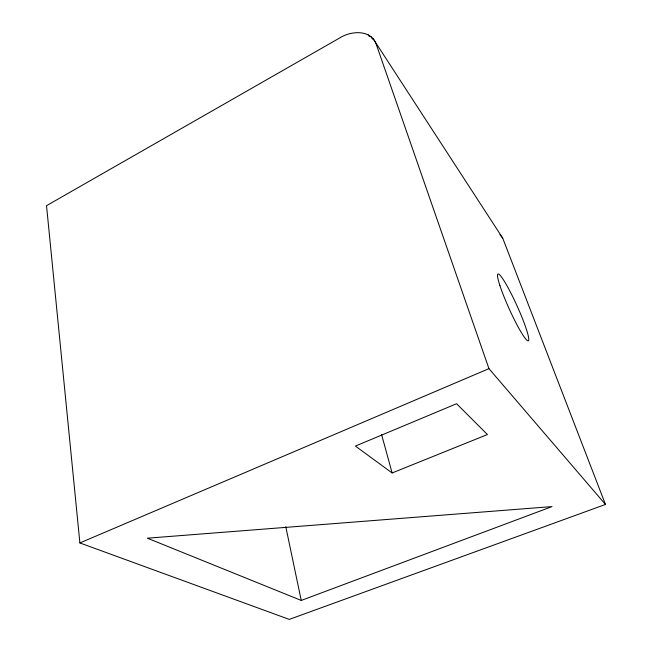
<?xml version="1.0" encoding="UTF-8"?>
<svg xmlns="http://www.w3.org/2000/svg" width="652" height="652" viewBox="0 0 652 652"><rect width="100%" height="100%" fill="white"/><g stroke="black" fill="none" stroke-linecap="round" stroke-linejoin="round"><path stroke-width="0.98" d="M79.886 542.937L488.951 368.641L605.472 504.452L289.268 619.4L79.886 542.937L46.528 205.682L339.627 37.995C350.686 30.856 370.572 29.169 376.123 43.945L488.951 368.641M392.121 472.961L487.427 434.542L456.587 403.727L355.397 446.074L392.121 472.961L381.616 434.664M301.248 600.443L552.008 506.588L147.385 538.193L301.248 600.443L285.788 526.71M499.897 234.63L502.716 238.143L605.472 504.452M368.282 34.882L369.391 36.585M373.083 38.647L502.716 238.143M370.882 36.553L372.536 39.112M499.954 285.715A36.634 4.197 65.6 0 0 526.93 340.214A36.634 4.197 65.6 0 0 512.423 296.089A36.634 4.197 65.6 0 0 499.954 285.715"/></g></svg>
